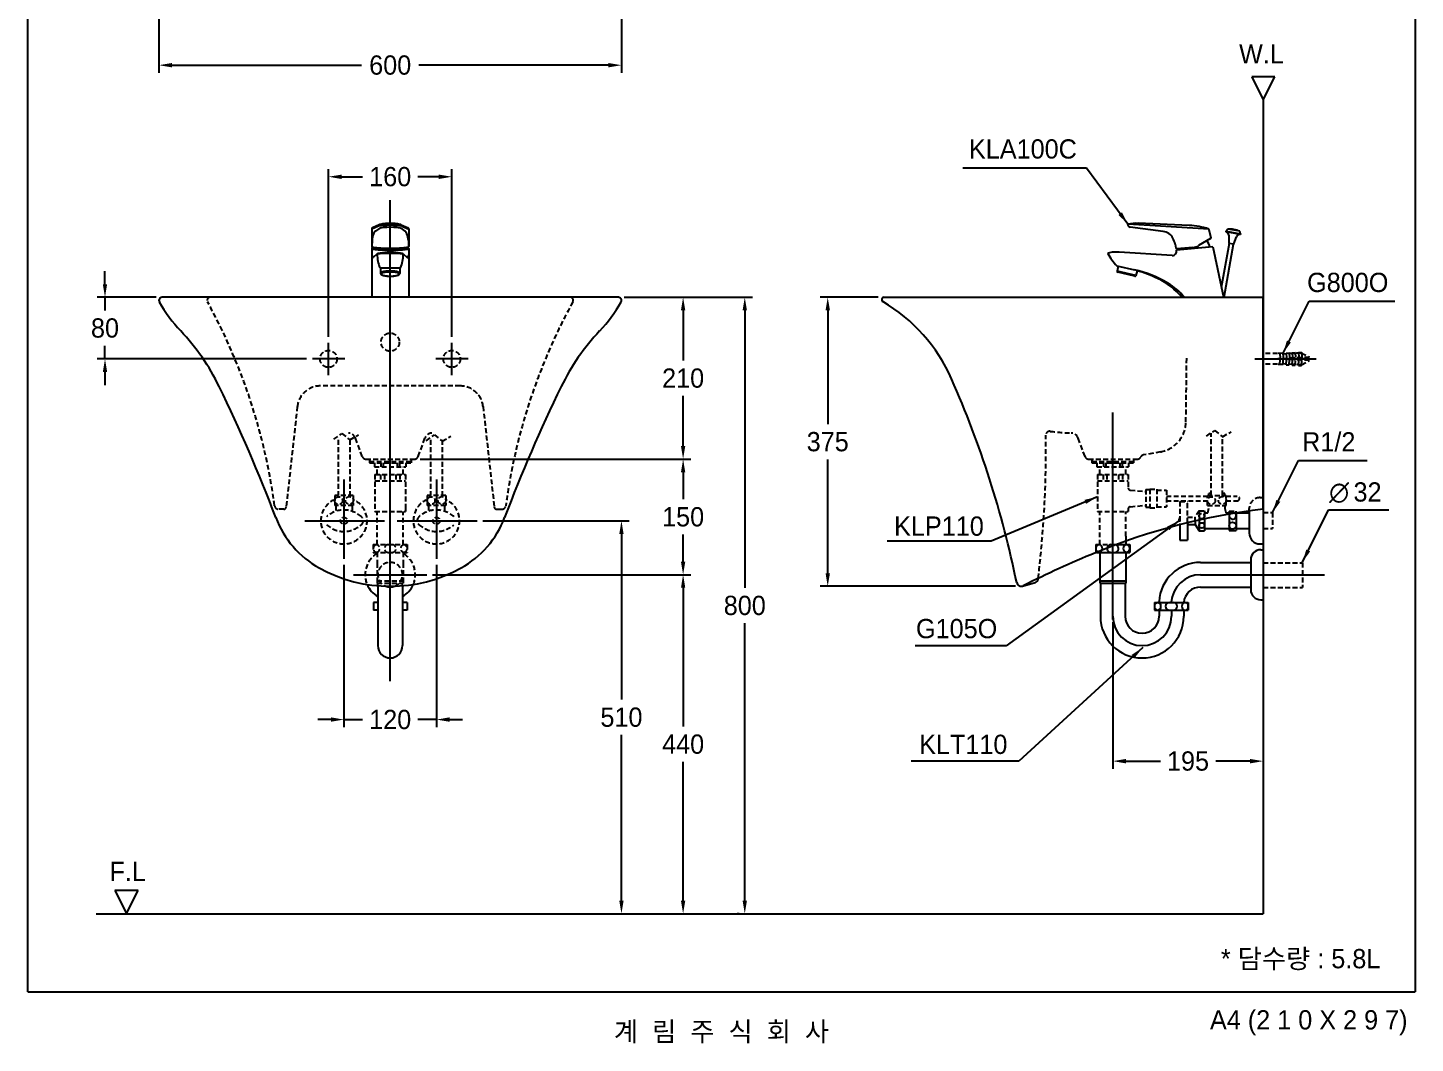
# Model space of a CAD drawing. Header units: millimetres. Extents: x 0 to 1800, y -67 to 2530.
# Drawn here: x 0 to 1800, y -67 to 1251 of the extents above; entities that cross this region are included whole.
import ezdxf
from ezdxf.enums import TextEntityAlignment as Align
from ezdxf.lldxf.tags import DXFTag

# ---------------------------------------------------------------- set-up
doc = ezdxf.new("R2010")
doc.units = ezdxf.units.MM
doc.linetypes.add('DASHED2', pattern=[9.525, 6.35, -3.175])
doc.layers.get('Defpoints').update_dxf_attribs({"color": 1})
for name, color, linetype in [('TEXT', 7, 'Continuous'), ('내부선 및 부속', 4, 'Continuous'), ('도각라인', 7, 'Continuous'), ('외형선', 3, 'Continuous'), ('점선', 6, 'DASHED2'), ('중심선', 1, 'DASHED'), ('치수선', 7, 'Continuous')]:
    doc.layers.add(name, color=color, linetype=linetype)
doc.styles.add('140911', font='HBATANG.TTF')
doc.styles.add('____', font='')
doc.styles.add('타이틀', font='H2GTRM.TTF', dxfattribs={"height": 25})
doc.styles.get('____').set_extended_font_data('굴림')
tags = doc.linetypes.add('DASHDOT', pattern=[70, 31, -13, 13, -13]).pattern_tags.tags
tags[10:11] = [DXFTag(74, 4), DXFTag(75, 0), DXFTag(340, '0'), DXFTag(46, 0.0), DXFTag(50, 0.0), DXFTag(44, 0.0), DXFTag(45, 0.0)]
tags[8:9] = [DXFTag(74, 4), DXFTag(75, 0), DXFTag(340, '0'), DXFTag(46, 0.0), DXFTag(50, 0.0), DXFTag(44, 0.0), DXFTag(45, 0.0)]
tags[6:7] = [DXFTag(74, 4), DXFTag(75, 0), DXFTag(340, '0'), DXFTag(46, 0.0), DXFTag(50, 0.0), DXFTag(44, 0.0), DXFTag(45, 0.0)]
tags[4:5] = [DXFTag(74, 4), DXFTag(75, 0), DXFTag(340, '0'), DXFTag(46, 0.0), DXFTag(50, 0.0), DXFTag(44, 0.0), DXFTag(45, 0.0)]
tags = doc.linetypes.add('DASHED', pattern=[25.72, 12.86, -12.86]).pattern_tags.tags
tags[6:7] = [DXFTag(74, 4), DXFTag(75, 0), DXFTag(340, '0'), DXFTag(46, 0.0), DXFTag(50, 0.0), DXFTag(44, 0.0), DXFTag(45, 0.0)]
tags[4:5] = [DXFTag(74, 4), DXFTag(75, 0), DXFTag(340, '0'), DXFTag(46, 0.0), DXFTag(50, 0.0), DXFTag(44, 0.0), DXFTag(45, 0.0)]
doc.dimstyles.new('MSADIM', dxfattribs={"dimtxt": 33, "dimasz": 17, "dimexe": 10, "dimexo": 7.5, "dimgap": 10, "dimtad": 0, "dimtih": 1, "dimtoh": 1, "dimdec": 0, "dimzin": 1, "dimdsep": 46, "dimtxsty": '____', "dimcen": 11.25, "dimadec": 0, "dimazin": 0, "dimtfac": 1, "dimtdec": 0, "dimtix": 1, "dimtmove": 0, "dimatfit": 3, "dimfxl": 0, "dimtolj": 1, "dimtzin": 1, "dimarcsym": 0})

# ---------------------------------------------------------------- blocks, each defined once
blk = doc.blocks.new('*D15')
at = {"layer": 'Defpoints', "color": 0, "linetype": 'Continuous'}
for p in [(174.2, 901.1), (100.2, 821.1), (369.2, 821.1)]:
    blk.add_point(p, dxfattribs=at)
at = {"layer": '치수선', "color": 0, "linetype": 'Continuous', "lineweight": -2}
for p, q in [((100.2, 918.1), (100.2, 935.1)), ((166.7, 901.1), (90.2, 901.1)), ((100.2, 901.1), (100.2, 884)), ((100.2, 821.1), (100.2, 838.3)), ((361.7, 821.1), (90.2, 821.1)), ((100.2, 804.1), (100.2, 787.1))]:
    blk.add_line(p, q, dxfattribs=at)
at = {"layer": '치수선', "color": 0, "linetype": 'Continuous'}
for points in [[(97.4, 918.1), (103, 918.1), (100.2, 901.1)], [(97.4, 804.1), (103, 804.1), (100.2, 821.1)]]:
    blk.add_solid(points, dxfattribs=at)
at = {"layer": '치수선', "color": 0, "linetype": 'Continuous', "insert": (100.2, 861.1), "char_height": 25, "attachment_point": 5, "style": '____'}
blk.add_mtext('\\A1;80', dxfattribs=at)
blk = doc.blocks.new('*D16')
at = {"layer": 'Defpoints', "color": 0, "linetype": 'Continuous'}
for p in [(766.2, 901.1), (850.2, 901.1), (501.7, 691.1)]:
    blk.add_point(p, dxfattribs=at)
at = {"layer": '치수선', "color": 0, "linetype": 'Continuous', "lineweight": -2}
for p, q in [((773.7, 901.1), (860.2, 901.1)), ((850.2, 884.1), (850.2, 819)), ((850.2, 708.1), (850.2, 773.3)), ((509.2, 691.1), (860.2, 691.1))]:
    blk.add_line(p, q, dxfattribs=at)
at = {"layer": '치수선', "color": 0, "linetype": 'Continuous'}
for points in [[(847.4, 884.1), (853, 884.1), (850.2, 901.1)], [(847.4, 708.1), (853, 708.1), (850.2, 691.1)]]:
    blk.add_solid(points, dxfattribs=at)
at = {"layer": '치수선', "color": 0, "linetype": 'Continuous', "insert": (850.2, 796.1), "char_height": 25, "attachment_point": 5, "style": '____'}
blk.add_mtext('\\A1;210', dxfattribs=at)
blk = doc.blocks.new('*D17')
at = {"layer": 'Defpoints', "color": 0, "linetype": 'Continuous'}
for p in [(501.7, 691.1), (517.7, 541.1), (850.2, 541.1)]:
    blk.add_point(p, dxfattribs=at)
at = {"layer": '치수선', "color": 0, "linetype": 'Continuous', "lineweight": -2}
for p, q in [((509.2, 691.1), (860.2, 691.1)), ((850.2, 674.1), (850.2, 639)), ((850.2, 558.1), (850.2, 593.3)), ((525.2, 541.1), (860.2, 541.1))]:
    blk.add_line(p, q, dxfattribs=at)
at = {"layer": '치수선', "color": 0, "linetype": 'Continuous'}
for points in [[(847.4, 674.1), (853, 674.1), (850.2, 691.1)], [(847.4, 558.1), (853, 558.1), (850.2, 541.1)]]:
    blk.add_solid(points, dxfattribs=at)
at = {"layer": '치수선', "color": 0, "linetype": 'Continuous', "insert": (850.2, 616.1), "char_height": 25, "attachment_point": 5, "style": '____'}
blk.add_mtext('\\A1;150', dxfattribs=at)
blk = doc.blocks.new('*D20')
at = {"layer": 'Defpoints', "color": 0, "linetype": 'Continuous'}
for p in [(170.2, 1582.6), (770.2, 1582.6), (770.2, 1202.3)]:
    blk.add_point(p, dxfattribs=at)
at = {"layer": '치수선', "color": 0, "linetype": 'Continuous', "lineweight": -2}
for p, q in [((170.2, 1575.1), (170.2, 1192.3)), ((770.2, 1575.1), (770.2, 1192.3)), ((187.2, 1202.3), (432.9, 1202.3)), ((753.2, 1202.3), (507.5, 1202.3))]:
    blk.add_line(p, q, dxfattribs=at)
at = {"layer": '치수선', "color": 0, "linetype": 'Continuous'}
for points in [[(187.2, 1205.1), (187.2, 1199.4), (170.2, 1202.3)], [(753.2, 1205.1), (753.2, 1199.4), (770.2, 1202.3)]]:
    blk.add_solid(points, dxfattribs=at)
at = {"layer": '치수선', "color": 0, "linetype": 'Continuous', "insert": (470.2, 1202.3), "char_height": 25, "attachment_point": 5, "style": '____'}
blk.add_mtext('\\A1;600', dxfattribs=at)
blk = doc.blocks.new('*D21')
at = {"layer": 'Defpoints', "color": 0, "linetype": 'Continuous'}
for p in [(550.2, 1057.5), (390.2, 842.1), (550.2, 842.1)]:
    blk.add_point(p, dxfattribs=at)
at = {"layer": '치수선', "color": 0, "linetype": 'Continuous', "lineweight": -2}
for p, q in [((390.2, 849.6), (390.2, 1067.5)), ((550.2, 849.6), (550.2, 1067.5)), ((407.2, 1057.5), (434.3, 1057.5)), ((533.2, 1057.5), (506.1, 1057.5))]:
    blk.add_line(p, q, dxfattribs=at)
at = {"layer": '치수선', "color": 0, "linetype": 'Continuous'}
for points in [[(407.2, 1060.3), (407.2, 1054.6), (390.2, 1057.5)], [(533.2, 1060.3), (533.2, 1054.6), (550.2, 1057.5)]]:
    blk.add_solid(points, dxfattribs=at)
at = {"layer": '치수선', "color": 0, "linetype": 'Continuous', "insert": (470.2, 1057.5), "char_height": 25, "attachment_point": 5, "style": '____'}
blk.add_mtext('\\A1;160', dxfattribs=at)
blk = doc.blocks.new('*D23')
at = {"layer": 'Defpoints', "color": 0}
for p in [(583, 611.1), (647.3, 101.1), (770.2, 101.1)]:
    blk.add_point(p, dxfattribs=at)
at = {"layer": 'TEXT', "color": 0, "lineweight": -2}
for p, q in [((590.5, 611.1), (780.2, 611.1)), ((770.2, 594.1), (770.2, 379)), ((770.2, 118.1), (770.2, 333.3)), ((654.8, 101.1), (780.2, 101.1))]:
    blk.add_line(p, q, dxfattribs=at)
at = {"layer": 'TEXT', "color": 0}
for points in [[(767.4, 594.1), (773, 594.1), (770.2, 611.1)], [(767.4, 118.1), (773, 118.1), (770.2, 101.1)]]:
    blk.add_solid(points, dxfattribs=at)
at = {"layer": 'TEXT', "color": 0, "insert": (770.2, 356.1), "char_height": 25, "attachment_point": 5, "style": '____'}
blk.add_mtext('\\A1;510', dxfattribs=at)
blk = doc.blocks.new('*D24')
at = {"layer": 'Defpoints', "color": 0, "linetype": 'Continuous'}
for p in [(766.2, 901.1), (930.2, 101.1), (930.6, 101.1)]:
    blk.add_point(p, dxfattribs=at)
at = {"layer": '치수선', "color": 0, "linetype": 'Continuous', "lineweight": -2}
for p, q in [((773.7, 901.1), (940.2, 901.1)), ((930.2, 884.1), (930.2, 524)), ((930.2, 118.1), (930.2, 478.3)), ((923.1, 101.1), (920.2, 101.1))]:
    blk.add_line(p, q, dxfattribs=at)
at = {"layer": '치수선', "color": 0, "linetype": 'Continuous'}
for points in [[(927.4, 884.1), (933, 884.1), (930.2, 901.1)], [(927.4, 118.1), (933, 118.1), (930.2, 101.1)]]:
    blk.add_solid(points, dxfattribs=at)
at = {"layer": '치수선', "color": 0, "linetype": 'Continuous', "insert": (930.2, 501.1), "char_height": 25, "attachment_point": 5, "style": '____'}
blk.add_mtext('\\A1;800', dxfattribs=at)
blk = doc.blocks.new('*D25')
at = {"layer": 'Defpoints', "color": 0, "linetype": 'Continuous'}
for p in [(517.7, 541.1), (825.8, 101.1), (850.2, 101.1)]:
    blk.add_point(p, dxfattribs=at)
at = {"layer": '치수선', "color": 0, "linetype": 'Continuous', "lineweight": -2}
for p, q in [((525.2, 541.1), (860.2, 541.1)), ((850.2, 524.1), (850.2, 344)), ((850.2, 118.1), (850.2, 298.3)), ((833.3, 101.1), (860.2, 101.1))]:
    blk.add_line(p, q, dxfattribs=at)
at = {"layer": '치수선', "color": 0, "linetype": 'Continuous'}
for points in [[(847.4, 524.1), (853, 524.1), (850.2, 541.1)], [(847.4, 118.1), (853, 118.1), (850.2, 101.1)]]:
    blk.add_solid(points, dxfattribs=at)
at = {"layer": '치수선', "color": 0, "linetype": 'Continuous', "insert": (850.2, 321.1), "char_height": 25, "attachment_point": 5, "style": '____'}
blk.add_mtext('\\A1;440', dxfattribs=at)
blk = doc.blocks.new('*D26')
at = {"layer": 'Defpoints', "color": 0, "linetype": 'Continuous'}
for p in [(1110.8, 901.1), (1037.8, 526.1), (1288.8, 526.1)]:
    blk.add_point(p, dxfattribs=at)
at = {"layer": '치수선', "color": 0, "linetype": 'Continuous', "lineweight": -2}
for p, q in [((1103.3, 901.1), (1027.8, 901.1)), ((1037.8, 884.1), (1037.8, 736.5)), ((1037.8, 543.1), (1037.8, 690.8)), ((1281.3, 526.1), (1027.8, 526.1))]:
    blk.add_line(p, q, dxfattribs=at)
at = {"layer": '치수선', "color": 0, "linetype": 'Continuous'}
for points in [[(1035, 884.1), (1040.7, 884.1), (1037.8, 901.1)], [(1035, 543.1), (1040.7, 543.1), (1037.8, 526.1)]]:
    blk.add_solid(points, dxfattribs=at)
at = {"layer": '치수선', "color": 0, "linetype": 'Continuous', "insert": (1037.8, 713.6), "char_height": 25, "attachment_point": 5, "style": '____'}
blk.add_mtext('\\A1;375', dxfattribs=at)
blk = doc.blocks.new('*D27')
at = {"layer": 'Defpoints', "color": 0}
for p in [(410.2, 561.5), (530.2, 561.5), (530.2, 353.1)]:
    blk.add_point(p, dxfattribs=at)
at = {"layer": 'TEXT', "color": 0, "lineweight": -2}
for p, q in [((410.2, 554), (410.2, 343.1)), ((530.2, 554), (530.2, 343.1)), ((393.2, 353.1), (376.2, 353.1)), ((410.2, 353.1), (434.3, 353.1)), ((530.2, 353.1), (506.1, 353.1)), ((547.2, 353.1), (564.2, 353.1))]:
    blk.add_line(p, q, dxfattribs=at)
at = {"layer": 'TEXT', "color": 0}
for points in [[(393.2, 356), (393.2, 350.3), (410.2, 353.1)], [(547.2, 356), (547.2, 350.3), (530.2, 353.1)]]:
    blk.add_solid(points, dxfattribs=at)
at = {"layer": 'TEXT', "color": 0, "insert": (470.2, 353.1), "char_height": 25, "attachment_point": 5, "style": '____'}
blk.add_mtext('\\A1;120', dxfattribs=at)
blk = doc.blocks.new('*D28')
at = {"layer": 'Defpoints', "color": 0, "linetype": 'Continuous'}
for p in [(1407.6, 487.1), (1602.8, 457.2), (1602.8, 299.2)]:
    blk.add_point(p, dxfattribs=at)
at = {"layer": '치수선', "color": 0, "linetype": 'Continuous', "lineweight": -2}
for p, q in [((1407.6, 479.6), (1407.6, 289.2)), ((1602.8, 449.7), (1602.8, 289.2)), ((1424.6, 299.2), (1469.3, 299.2)), ((1585.8, 299.2), (1541.2, 299.2))]:
    blk.add_line(p, q, dxfattribs=at)
at = {"layer": '치수선', "color": 0, "linetype": 'Continuous'}
for points in [[(1424.6, 302), (1424.6, 296.3), (1407.6, 299.2)], [(1585.8, 302), (1585.8, 296.3), (1602.8, 299.2)]]:
    blk.add_solid(points, dxfattribs=at)
at = {"layer": '치수선', "color": 0, "linetype": 'Continuous', "insert": (1505.2, 299.2), "char_height": 25, "attachment_point": 5, "style": '____'}
blk.add_mtext('\\A1;195', dxfattribs=at)

msp = doc.modelspace()

# ---------------------------------------------------------------- linework, layer by layer
at = {"layer": '내부선 및 부속', "linetype": 'Continuous'}
for p, q in [((455.2, 993.5), (446.2, 989.7)), ((446.2, 990.1), (446.2, 967.1)), ((455.8, 995.2), (447.1, 991.4)), ((456.7, 990.7), (451.3, 987)), ((457.7, 995.7), (456.6, 995.5)), ((482.8, 995.7), (483.8, 995.5)), ((483.8, 990.7), (489.1, 987)), ((484.6, 995.2), (493.3, 991.4)), ((485.2, 993.5), (494.2, 989.7)), ((494.2, 990.1), (494.2, 967.1)), ((494.3, 990.6), (494.3, 990.6)), ((1426.9, 995.5), (1427.1, 994.5)), ((1426.9, 995.4), (1427.1, 994.5)), ((1532, 989.6), (1427.4, 996)), ((1473.1, 986.5), (1430, 991.9)), ((1506.9, 994.3), (1440.6, 997.1)), ((446.6, 974.8), (446.4, 967.4)), ((493.8, 974.8), (494, 967.4)), ((1534.3, 977.2), (1518.7, 968.1)), ((1532.4, 989.2), (1534.8, 978.2)), ((1554.5, 985.9), (1554.7, 986.9)), ((1573.2, 982.6), (1554.5, 985.9)), ((1556.8, 989.4), (1554.7, 986.9)), ((1554.7, 986.9), (1573.4, 983.6)), ((1572.3, 986.7), (1556.8, 989.4)), ((1558.2, 981.5), (1558.2, 971.5)), ((1564.8, 970.3), (1568.3, 979.7)), ((1573.4, 983.6), (1572.3, 986.7)), ((1573.4, 983.6), (1573.2, 982.6)), ((446.2, 964.4), (446.2, 901.1)), ((446.2, 956.6), (446.8, 954.3)), ((453.3, 957.3), (448.1, 952.9)), ((450.3, 965), (450.2, 964.5)), ((453.3, 957.3), (453.3, 957.3)), ((487.1, 957.3), (492.3, 952.9)), ((490.1, 965), (490.2, 964.5)), ((494.2, 956.6), (493.6, 954.3)), ((494.2, 964.4), (494.2, 901.1)), ((1484.5, 955.3), (1415.9, 959.5)), ((1488.5, 970), (1489.6, 964.8)), ((1537.3, 966.5), (1490.1, 962.4)), ((1511.6, 965.8), (1490.7, 964)), ((1493.9, 964.3), (1493.8, 962.7)), ((1537.3, 966.5), (1551.2, 901.1)), ((1558.5, 971), (1548.4, 914)), ((1552.3, 901.1), (1564.4, 969.9)), ((1558.2, 971.5), (1564.8, 970.3)), ((1564.4, 969.9), (1558.5, 971)), ((456.7, 939.2), (483.7, 939.2)), ((457.7, 939.2), (457.7, 932.1)), ((482.7, 939.2), (482.7, 932.1)), ((1412.9, 941.9), (1435.8, 936.7)), ((1414.8, 941.5), (1413.2, 935.1)), ((1437.6, 929.3), (1413.2, 935.1)), ((1436.3, 928.5), (1414, 933.9)), ((1439.1, 935.6), (1437.6, 929.3)), ((1519.6, 612), (1519.6, 598.1)), ((1526.6, 613.5), (1526.6, 598.1)), ((1558.6, 619.7), (1558.6, 598.6)), ((1567.6, 621.2), (1567.6, 598.6)), ((1568.6, 621.4), (1584.6, 621.4)), ((1584.6, 623.8), (1584.6, 595.1)), ((1494.6, 606), (1494.6, 586.1)), ((1504.6, 608.5), (1504.6, 586.1)), ((1504.6, 606.4), (1514.6, 606.4)), ((1514.6, 610.9), (1514.6, 606.4)), ((1514.6, 606.4), (1519.6, 598.1)), ((1519.6, 598.1), (1526.6, 598.1)), ((1526.6, 600.9), (1558.6, 600.9)), ((1558.6, 598.6), (1567.6, 598.6)), ((1567.6, 600.9), (1584.6, 600.9)), ((1411.8, 580.1), (1429.6, 580.1)), ((1424.6, 584.7), (1424.6, 580.1)), ((1429.6, 580.1), (1429.6, 570.1)), ((1494.6, 586.1), (1504.6, 586.1)), ((1598.6, 581.1), (1602.8, 581.1)), ((1386.6, 570.1), (1429.6, 570.1)), ((1390.6, 570.1), (1390.6, 530.1)), ((1424.6, 570.1), (1424.6, 530.1)), ((1586.6, 560.6), (1586.6, 525.1)), ((1599.6, 573.6), (1602.8, 573.6)), ((1521.5, 557.1), (1586.6, 557.1)), ((454.2, 526.8), (454.2, 449.1)), ((486.2, 526.8), (486.2, 449.1)), ((1390.6, 533.1), (1424.6, 533.1)), ((1390.6, 530.1), (1424.6, 530.1)), ((1391.6, 530.1), (1391.6, 487.1)), ((1423.6, 530.1), (1423.6, 487.1)), ((1521.5, 525.1), (1586.6, 525.1)), ((1586.6, 525.1), (1586.6, 521.6)), ((448.5, 505.1), (448.5, 495.1)), ((454.2, 505.1), (448.5, 505.1)), ((492, 505.1), (486.2, 505.1)), ((492, 505.1), (492, 495.1)), ((1461.6, 505.1), (1505.6, 505.1)), ((1461.6, 505.1), (1461.6, 495.1)), ((1467.6, 505.1), (1467.6, 506.3)), ((1505.6, 505.1), (1505.6, 495.1)), ((1599.6, 508.6), (1602.8, 508.6)), ((454.2, 495.1), (448.5, 495.1)), ((492, 495.1), (486.2, 495.1)), ((1461.6, 495.1), (1505.6, 495.1)), ((1467.6, 495.1), (1467.6, 487.1)), ((1499.6, 495.1), (1499.6, 487.1))]:
    msp.add_line(p, q, dxfattribs=at)
for centre, radius in [((1523.1, 605.1), 3.5), ((1563.1, 604.6), 4.5)]:
    msp.add_circle(centre, radius, dxfattribs=at)
for centre, radius, start, end in [((447.7, 990.1), 1.5, 113.3083, 180), ((457.6, 988), 6, 96.7897, 113.2812), ((457.8, 990.6), 5, 95.3932, 113.3083), ((457.5, 989.5), 1.5, 108.543, 124.2891), ((463.4, 939.4), 55, 92.2406, 96.7897), ((459.3, 984.3), 7, 100.1745, 108.543), ((466.7, 896), 100, 91.5446, 95.3932), ((470.2, 942.1), 55, 76.8183, 103.1809), ((463.3, 961.6), 30, 94.1551, 100.1745), ((470.2, 764.5), 230, 87.7594, 92.2406), ((470.2, 866.9), 125, 85.8449, 94.1551), ((470.2, 766.1), 230, 88.4554, 91.5446), ((473.7, 896), 100, 84.6068, 88.4554), ((477.1, 939.4), 55, 83.2103, 87.7594), ((477.1, 961.6), 30, 79.8255, 85.8449), ((481.2, 984.3), 7, 71.457, 79.8255), ((482.6, 990.6), 5, 66.6917, 84.6068), ((482.9, 989.5), 1.5, 55.7109, 71.457), ((482.8, 988), 6, 66.7188, 83.2103), ((492.7, 990.1), 1.5, 0, 66.6917), ((1427.4, 995.5), 0.5, 86.4858, 191.9893), ((1432.3, 997.4), 6, 209.1784, 247.5581), ((1438.3, 942.1), 55, 87.5996, 101.5392), ((1503.1, 904.4), 90, 71.1994, 87.5996), ((471.6, 974.1), 25, 158.0927, 178.453), ((455.8, 980.4), 8, 124.4059, 158.0927), ((484.6, 980.4), 8, 21.9073, 55.5941), ((468.8, 974.1), 25, 1.547, 21.9073), ((1471, 970.2), 16.5, 28.2146, 82.9494), ((1459.1, 963.8), 30, 11.9959, 28.2146), ((1506.6, 958.9), 28, 14.996, 33.9058), ((1531.9, 989.1), 0.5, 11.9817, 86.4858), ((1533.8, 978), 1, 300.2836, 11.9817), ((1553.7, 981.5), 4.5, 0, 79.4326), ((1559.9, 961.6), 28, 63.7469, 96.2531), ((1572.5, 978.2), 4.5, 80.5674, 160), ((447.2, 967.4), 1, 180, 254.0525), ((447.7, 967.1), 1.5, 180, 249.4721), ((446.4, 964.4), 0.2, 136.2221, 228.3459), ((447, 963.9), 1, 111.0535, 136.2221), ((447.3, 965.4), 1.5, 228.3459, 252.2151), ((449.9, 956.4), 9, 99.1281, 111.0535), ((450.9, 976.8), 13.5, 252.2151, 261.0313), ((451.7, 955.6), 5, 194.7819, 211.2271), ((452.7, 986.6), 21, 254.0525, 263.4222), ((451, 976), 11, 249.4721, 260.2749), ((457.4, 1017.8), 55, 261.0313, 264.8696), ((455.9, 1004.6), 40, 260.2749, 264.2507), ((450.5, 964.5), 0.3, 169.9536, 239.9712), ((464, 1084.2), 119.2, 263.4222, 267.2417), ((451.7, 966.4), 2.6, 239.9712, 254.4503), ((454.7, 977.4), 14, 254.4503, 262.0238), ((464, 1084.2), 120, 264.2507, 267.2417), ((463.7, 1087.5), 125, 264.8696, 267.0002), ((461.8, 1027.9), 65, 262.0238, 266.4296), ((454.6, 955.8), 2, 99.9642, 130.7567), ((453.8, 957.1), 0.5, 123.3079, 181.9444), ((454.3, 954.8), 2.5, 97.9387, 113.4878), ((511.2, 959), 58, 181.9444, 199.938), ((459.2, 919.6), 38, 92.986, 97.9387), ((469.7, 894.6), 65, 93.1311, 103.8428), ((460.3, 923.3), 35, 93.4431, 99.9642), ((470.2, 1212.4), 250, 267.0002, 272.9998), ((470.2, 707.9), 250, 87.014, 92.986), ((470.2, 1162.7), 200, 266.4296, 273.5704), ((470.2, 1214), 249.2, 267.2417, 272.7583), ((470.2, 1214), 250, 267.2417, 272.7583), ((470.2, 758.6), 200, 86.5569, 93.4431), ((470.2, 884.7), 75, 86.8689, 93.1311), ((470.8, 894.6), 65, 76.1572, 86.8689), ((476.5, 1084.2), 119.2, 272.7583, 276.5778), ((476.5, 1084.2), 120, 272.7583, 275.7493), ((480.1, 923.3), 35, 80.0358, 86.5569), ((478.6, 1027.9), 65, 273.5704, 277.9762), ((481.3, 919.6), 38, 82.0613, 87.014), ((476.8, 1087.5), 125, 272.9998, 275.1304), ((429.2, 959), 58, 340.062, 358.0556), ((485.8, 955.8), 2, 49.2433, 80.0358), ((486.2, 954.8), 2.5, 66.5122, 82.0613), ((486.7, 957.1), 0.5, 358.0556, 56.6921), ((485.7, 977.4), 14, 277.9762, 285.5497), ((483, 1017.8), 55, 275.1304, 278.9687), ((484.5, 1004.6), 40, 275.7493, 279.7251), ((488.8, 966.4), 2.6, 285.5497, 300.0288), ((487.7, 986.6), 21, 276.5778, 285.9475), ((489.9, 964.5), 0.3, 300.0288, 10.0464), ((489.4, 976), 11, 279.7251, 290.5279), ((489.5, 976.8), 13.5, 278.9687, 287.7849), ((490.6, 956.4), 9, 68.9465, 80.9594), ((488.8, 955.6), 5, 328.7729, 345.2181), ((492.7, 967.1), 1.5, 290.5279, 0), ((493.2, 967.4), 1, 285.9475, 0), ((493.1, 965.4), 1.5, 287.7849, 311.6541), ((493.4, 963.9), 1, 43.7779, 68.9465), ((494, 964.4), 0.2, 311.6541, 43.7779), ((1401.5, 958.1), 0.5, 103.0592, 208.5179), ((1464.4, 992.3), 72, 208.5179, 224.3204), ((1410.5, 919.6), 40, 92.3052, 103.0592), ((1411.7, 889.7), 70, 86.5, 92.3052), ((1484.9, 960.8), 5.5, 266.5, 16.1395), ((1490.6, 965), 1, 191.996, 274.8896), ((1510.1, 982.7), 17, 274.8889, 300.2836), ((1558.7, 971.5), 0.5, 180, 254.6668), ((1564.4, 970.5), 0.5, 265.3332, 340), ((447.8, 953.3), 0.5, 211.2271, 310.757), ((492.6, 953.3), 0.5, 229.243, 328.7729), ((1402.6, 790.5), 150, 59.3434, 77.2041), ((458.7, 932.1), 1, 129.2743, 191.0574), ((459.7, 932.3), 2, 191.0574, 233.692), ((461.2, 929), 5, 107.7072, 129.2743), ((462.1, 935.5), 6, 233.692, 248.3072), ((459.4, 931.2), 0.7, 131.0987, 220.8647), ((460.8, 932.4), 2.5, 220.8647, 244.9279), ((462.2, 928), 5, 106.1239, 131.0987), ((467, 910.9), 24, 96.3133, 107.7072), ((464.8, 941), 12, 244.9279, 260.5745), ((464.3, 941.1), 12, 248.3072, 256.1217), ((467.8, 908.8), 25, 95.5326, 106.1239), ((468.4, 957.6), 29, 256.1217, 265.5679), ((470.2, 973.6), 45, 260.5745, 279.4255), ((470.2, 882.1), 53, 83.6867, 96.3133), ((470.2, 883.9), 50, 84.4674, 95.5326), ((470.2, 981.5), 53, 265.5679, 270), ((470.2, 981.5), 53, 270, 274.4321), ((472.1, 957.6), 29, 274.4321, 283.8783), ((472.6, 908.8), 25, 73.8761, 84.4674), ((473.4, 910.9), 24, 72.2928, 83.6867), ((475.6, 941), 12, 279.4255, 295.0721), ((476.1, 941.1), 12, 283.8783, 291.6928), ((478.2, 928), 5, 48.9013, 73.8761), ((478.4, 935.5), 6, 291.6928, 306.308), ((479.2, 929), 5, 50.7257, 72.2928), ((479.6, 932.4), 2.5, 295.0721, 319.1353), ((481, 931.2), 0.7, 319.1353, 48.9013), ((480.7, 932.3), 2, 306.308, 348.9426), ((481.7, 932.1), 1, 348.9426, 50.7257), ((1414.2, 934.8), 1, 166.6114, 256.6114), ((1436.6, 929.5), 1, 256.6114, 346.6114), ((1390.5, 767.5), 175, 64.5224, 73.8978), ((1424.9, 839.7), 95, 40.2894, 64.5224), ((1437.3, 849), 82, 39.529, 59.3434), ((1563.1, 617.6), 4.5, 150.8963, 48.1498), ((1598.6, 595.1), 14, 180, 270), ((1410.1, 575.1), 5, 270, 73.5284), ((1426.1, 575.1), 5, 98.6269, 261.3731), ((1424.6, 575.1), 5, 278.6269, 81.3731), ((1390.6, 575.1), 5, 240.3837, 261.3731), ((1389.1, 575.1), 5, 278.6269, 334.8679), ((1405.1, 575.1), 5, 174.9175, 270), ((1599.6, 560.6), 13, 90, 180), ((1521.5, 503.1), 54, 90, 176.6714), ((470.2, 541.1), 32.5, 202.8588, 240.5076), ((470.2, 541.1), 16, 248.7431, 291.2569), ((470.2, 541.1), 32.5, 299.4924, 337.1412), ((1521.5, 503.1), 22, 90, 174.7841), ((1466.6, 500.1), 5, 98.6269, 261.3731), ((1465.1, 500.1), 5, 278.6269, 81.3731), ((1481.1, 500.1), 5, 90, 270), ((1486.1, 500.1), 5, 270, 90), ((1502.1, 500.1), 5, 98.6269, 261.3731), ((1500.6, 500.1), 5, 278.6269, 81.3731), ((1599.6, 521.6), 13, 180, 270), ((1445.6, 487.1), 54, 180, 0), ((1445.6, 487.1), 22, 180, 0), ((470.2, 449.1), 16, 180, 0)]:
    msp.add_arc(centre, radius, start, end, dxfattribs=at)
msp.add_open_spline([(483.7, 990.7), (483.7, 990.8), (483.7, 990.8)], degree=2, dxfattribs=at)
at = {"layer": '도각라인'}
for p, q in [((0, 0), (0, 2530)), ((1800, 2530), (1800, 0)), ((0, 0), (1800, 0))]:
    msp.add_line(p, q, dxfattribs=at)
at = {"layer": '외형선', "linetype": 'Continuous'}
for p, q in [((1617.8, 1187.2), (1587.8, 1187.2)), ((1587.8, 1187.2), (1602.8, 1157.2)), ((1602.8, 1157.2), (1617.8, 1187.2)), ((1602.8, 1157.2), (1602.8, 101.1)), ((766.2, 901.1), (174.2, 901.1)), ((1110.8, 901.1), (1602.8, 901.1)), ((1602.8, 626.1), (1602.8, 901.1)), ((1386.6, 570.1), (1385.6, 570.1)), ((422.7, 541.1), (517.7, 541.1)), ((1290.5, 526.4), (1307.1, 531.1)), ((143.1, 131.5), (113.1, 131.5)), ((113.1, 131.5), (128.1, 101.5)), ((128.1, 101.5), (143.1, 131.5)), ((88.6, 101.1), (1602.8, 101.1))]:
    msp.add_line(p, q, dxfattribs=at)
for centre, radius, start, end in [((174.2, 897.1), 4, 90, 209.219), ((766.2, 897.1), 4, 330.781, 90), ((1110.8, 898.1), 3, 90, 239.3801), ((336.5, 987.9), 190, 209.219, 223.3829), ((603.9, 987.9), 190, 316.6171, 330.781), ((997.3, 706.2), 220, 23.8576, 59.3801), ((-12.3, 658.2), 290, 25.9803, 43.3829), ((952.7, 658.2), 290, 136.6171, 154.0197), ((9.5, 269.4), 1300, 11.6054, 23.8576), ((-1549.5, -90.8), 2000, 20.6715, 25.9803), ((2489.9, -90.8), 2000, 154.0197, 159.3285), ((438.7, 659.3), 125, 200.6715, 240.9884), ((501.7, 659.3), 125, 299.0116, 339.3285), ((1698.3, -188.3), 820, 96.6869, 112.4524), ((1405.1, 575.1), 5, 90, 174.9175), ((1919.8, -724.3), 1400, 112.4524, 116.6659), ((470.2, 716.1), 190, 240.9884, 299.0116), ((1288.8, 532.1), 6, 191.6054, 296.6659), ((1305.8, 535.9), 5, 285.8956, 353.0989), ((-79.1, 703.5), 1400, 353.0989, 353.1389)]:
    msp.add_arc(centre, radius, start, end, dxfattribs=at)
msp.add_point((1494.6, 611.1), dxfattribs=at)
at = {"layer": '점선'}
for p, q in [((1621.5, 828.1), (1602.8, 828.1)), ((1628.5, 828.5), (1621.5, 828.1)), ((1652.5, 828.8), (1624.5, 827.3)), ((1624.5, 828.3), (1624.8, 821.3)), ((1628.5, 828.5), (1628.8, 821.5)), ((1632.5, 828.7), (1636.5, 828.9)), ((1632.5, 828.7), (1632.8, 821.7)), ((1636.5, 828.9), (1636.8, 821.9)), ((1640.5, 829.1), (1644.4, 829.4)), ((1640.5, 829.1), (1640.8, 822.2)), ((1644.4, 829.4), (1644.8, 822.4)), ((1648.4, 829.6), (1652.4, 829.8)), ((1648.4, 829.6), (1648.8, 822.6)), ((1652.4, 829.8), (1652.8, 822.8)), ((1652.5, 828.8), (1662.8, 823.3)), ((1502.5, 739.4), (1503.5, 823.2)), ((1621.5, 814.1), (1602.8, 814.1)), ((1628.5, 813.8), (1621.5, 814.1)), ((1662.8, 823.3), (1621.7, 821.1)), ((1662.8, 819), (1621.7, 821.1)), ((1624.5, 814), (1624.8, 821)), ((1652.5, 813.5), (1624.5, 815)), ((1628.5, 813.8), (1628.8, 820.8)), ((1632.5, 813.6), (1632.8, 820.6)), ((1632.5, 813.6), (1636.5, 813.4)), ((1636.5, 813.4), (1636.8, 820.4)), ((1640.5, 813.2), (1640.8, 820.1)), ((1640.5, 813.2), (1644.4, 812.9)), ((1644.4, 812.9), (1644.8, 819.9)), ((1648.4, 812.7), (1648.8, 819.7)), ((1648.4, 812.7), (1652.4, 812.5)), ((1655.8, 821.1), (1650.8, 822.7)), ((1655.8, 821.1), (1650.8, 819.6)), ((1652.4, 812.5), (1652.8, 819.5)), ((1652.5, 813.5), (1662.8, 819)), ((560.9, 786.1), (379.6, 786.1)), ((349.7, 759.5), (335.2, 628.8)), ((590.7, 759.5), (605.2, 628.8)), ((397, 716.8), (407.6, 724.3)), ((407.6, 724.3), (417.7, 716.1)), ((417.7, 716.1), (429, 722.6)), ((517, 715), (527.6, 722.5)), ((527.6, 722.5), (537.7, 714.4)), ((537.7, 714.4), (549, 720.8)), ((1529.4, 720.9), (1540, 728.4)), ((1535.1, 643.9), (1535.1, 724.9)), ((1540, 728.4), (1550.1, 720.2)), ((1550.1, 720.2), (1561.4, 726.7)), ((1550.1, 643.9), (1550.1, 720.2)), ((402.7, 716.1), (402.7, 643.9)), ((417.7, 716.1), (417.7, 643.9)), ((434, 694.4), (425, 718.5)), ((506.4, 694.4), (515.4, 718.5)), ((522.7, 716.1), (522.7, 643.9)), ((537.7, 716.1), (537.7, 643.9)), ((1371.6, 694.4), (1362.7, 718.5)), ((438.7, 691.1), (501.7, 691.1)), ((443.2, 691.1), (443.2, 686.1)), ((443.2, 688.1), (497.2, 688.1)), ((443.2, 686.1), (497.2, 686.1)), ((449.7, 686.1), (449.7, 681.1)), ((458.2, 686.1), (458.2, 681.1)), ((461.2, 686.1), (461.2, 681.1)), ((479.2, 686.1), (479.2, 681.1)), ((482.2, 686.1), (482.2, 681.1)), ((490.7, 686.1), (490.7, 681.1)), ((497.2, 691.1), (497.2, 686.1)), ((1376.3, 691.1), (1440, 691.1)), ((1380.6, 691.1), (1380.6, 686.1)), ((1380.6, 688.1), (1434.6, 688.1)), ((1380.6, 686.1), (1434.6, 686.1)), ((1387.1, 686.1), (1387.1, 681.1)), ((1395.6, 686.1), (1395.6, 681.1)), ((1398.6, 686.1), (1398.6, 681.1)), ((1416.6, 686.1), (1416.6, 681.1)), ((1419.6, 686.1), (1419.6, 681.1)), ((1428.1, 686.1), (1428.1, 681.1)), ((1434.6, 691.1), (1434.6, 686.1)), ((1469.6, 700.5), (1447.4, 696.5)), ((449.7, 681.1), (490.7, 681.1)), ((450.2, 671.1), (450.2, 623.1)), ((450.2, 671.1), (490.2, 671.1)), ((453.2, 671.1), (453.2, 681.1)), ((457.7, 671.1), (457.7, 663.1)), ((462.7, 671.1), (462.7, 663.1)), ((477.7, 671.1), (477.7, 663.1)), ((482.7, 671.1), (482.7, 663.1)), ((487.2, 671.1), (487.2, 681.1)), ((490.2, 671.1), (490.2, 626.4)), ((1387.1, 681.1), (1428.1, 681.1)), ((1387.6, 671.1), (1387.6, 623.1)), ((1387.6, 671.1), (1427.6, 671.1)), ((1390.6, 671.1), (1390.6, 681.1)), ((1395.1, 671.1), (1395.1, 663.1)), ((1400.1, 671.1), (1400.1, 663.1)), ((1415.1, 671.1), (1415.1, 663.1)), ((1420.1, 671.1), (1420.1, 663.1)), ((1424.6, 671.1), (1424.6, 681.1)), ((1427.6, 671.1), (1427.6, 653.9)), ((450.2, 663.1), (490.2, 663.1)), ((1387.6, 663.1), (1427.6, 663.1)), ((1430.4, 650.9), (1450.6, 649.1)), ((1450.6, 651.6), (1450.6, 628.6)), ((1450.6, 651.6), (1455.6, 651.6)), ((1455.6, 652.1), (1455.6, 628.1)), ((1455.6, 652.1), (1464.6, 652.1)), ((1464.6, 652.1), (1464.6, 628.1)), ((1464.6, 650.9), (1477.1, 650.9)), ((1477.1, 650.9), (1477.1, 629.4)), ((398.2, 643.9), (398.2, 630.9)), ((422.2, 643.9), (398.2, 643.9)), ((422.2, 630.9), (398.2, 630.9)), ((399.7, 630.9), (399.7, 623.5)), ((420.7, 630.9), (420.7, 623.5)), ((422.2, 643.9), (422.2, 630.9)), ((518.2, 643.9), (518.2, 630.9)), ((542.2, 643.9), (518.2, 643.9)), ((542.2, 630.9), (518.2, 630.9)), ((519.7, 630.9), (519.7, 623.5)), ((540.7, 630.9), (540.7, 623.5)), ((542.2, 643.9), (542.2, 630.9)), ((1430.4, 629.4), (1450.6, 631.1)), ((1477.1, 643.1), (1530.6, 643.1)), ((1477.1, 637.1), (1530.6, 637.1)), ((1494.6, 636.1), (1504.6, 636.1)), ((1494.6, 636.1), (1494.6, 606)), ((1504.6, 608.5), (1504.6, 636.1)), ((1530.6, 643.9), (1554.6, 643.9)), ((1530.6, 630.9), (1530.6, 643.9)), ((1530.6, 630.9), (1554.6, 630.9)), ((1531.1, 621.4), (1532.6, 630.9)), ((1532.1, 643.9), (1532.1, 646.6)), ((1535.1, 646.6), (1532.1, 646.6)), ((1553.1, 646.6), (1550.1, 646.6)), ((1552.6, 630.9), (1553.7, 623.9)), ((1553.1, 643.9), (1553.1, 646.6)), ((1554.6, 630.9), (1554.6, 643.9)), ((1554.6, 643.1), (1569.1, 643.1)), ((1554.6, 637.1), (1569.1, 637.1)), ((1598.6, 641.1), (1602.8, 641.1)), ((332.2, 626.1), (325.2, 626.1)), ((450.2, 623.1), (490.2, 623.1)), ((453.2, 580.1), (453.2, 623.1)), ((487.2, 580.1), (487.2, 623.1)), ((490.2, 626.4), (490.2, 623.1)), ((608.2, 626.1), (615.2, 626.1)), ((1387.6, 623.1), (1427.6, 623.1)), ((1390.6, 580.1), (1390.6, 623.1)), ((1424.6, 591), (1424.6, 623.1)), ((1427.6, 626.4), (1427.6, 623.1)), ((1450.6, 628.6), (1455.6, 628.6)), ((1455.6, 628.1), (1464.6, 628.1)), ((1464.6, 629.4), (1477.1, 629.4)), ((1504.6, 615.9), (1514.6, 615.9)), ((1519.6, 624.1), (1514.6, 615.9)), ((1514.6, 610.9), (1514.6, 615.9)), ((1519.6, 624.1), (1526.6, 624.1)), ((1519.6, 624.1), (1519.6, 612)), ((1526.6, 624.1), (1526.6, 613.5)), ((1526.6, 621.4), (1531.1, 621.4)), ((1553.7, 623.9), (1554.1, 621.4)), ((1554.1, 621.4), (1558.6, 621.4)), ((1558.6, 623.6), (1558.6, 619.7)), ((1558.6, 623.6), (1567.6, 623.6)), ((1567.6, 621.2), (1567.6, 623.6)), ((1568.6, 621.4), (1567.6, 621.4)), ((1584.6, 623.8), (1584.6, 627.1)), ((1602.8, 621.7), (1614.8, 621.7)), ((1614.8, 621.7), (1614.8, 601.2)), ((1602.8, 601.2), (1614.8, 601.2)), ((448.2, 580.1), (492.2, 580.1)), ((448.2, 580.1), (448.2, 570.1)), ((492.2, 580.1), (492.2, 570.1)), ((1385.6, 580.1), (1394.5, 580.1)), ((1385.6, 580.1), (1385.6, 576.7)), ((1385.6, 576.7), (1385.6, 570.1)), ((1394.5, 580.1), (1411.8, 580.1)), ((1424.6, 591), (1424.6, 584.7)), ((448.2, 570.1), (492.2, 570.1)), ((453.2, 570.1), (453.2, 556.4)), ((487.2, 570.1), (487.2, 556.4)), ((453.2, 556.4), (453.2, 531.8)), ((487.2, 556.4), (487.2, 531.8)), ((1602.8, 556.6), (1653.8, 556.6)), ((1653.8, 556.6), (1653.8, 524.6)), ((453.2, 533.1), (487.2, 533.1)), ((453.2, 531.8), (453.2, 530.1)), ((453.2, 530.1), (487.2, 530.1)), ((454.2, 526.8), (454.2, 530.1)), ((486.2, 526.8), (486.2, 530.1)), ((487.2, 531.8), (487.2, 530.1)), ((1602.8, 524.6), (1653.8, 524.6))]:
    msp.add_line(p, q, dxfattribs=at)
for centre, radius in [((470.2, 842.9), 11.8), ((390.2, 821.1), 11), ((550.2, 821.1), 11), ((403.3, 637.3), 5), ((417.2, 637.5), 5), ((523.3, 637.3), 5), ((537.2, 637.5), 5), ((1535.6, 637.3), 5), ((1549.6, 637.5), 5), ((410.2, 611.1), 4.5), ((530.2, 611.1), 4.5), ((1523.1, 617.1), 3.5)]:
    msp.add_circle(centre, radius, dxfattribs=at)
for centre, radius, start, end in [((236.7, 897.1), 4, 90, 208.7664), ((703.7, 897.1), 4, 331.2336, 90), ((-433, 529.5), 760, 7.6371, 28.7664), ((1373.4, 529.5), 760, 151.2336, 172.3629), ((379.6, 756.1), 30, 90, 173.6465), ((560.9, 756.1), 30, 6.3535, 90), ((1462.5, 739.9), 40, 280.2108, 359.2825), ((415.7, 715), 10, 20.4354, 87.3709), ((524.8, 715), 10, 92.6291, 159.5646), ((-79.1, 703.5), 1400, 353.1389, 0.7618), ((1325.7, 722.2), 5, 83.3367, 180.7618), ((1371.7, 1115.5), 391, 263.3367, 267.3709), ((1353.3, 715), 10, 20.4354, 87.3709), ((438.7, 696.1), 5, 200.4354, 270), ((501.7, 696.1), 5, 270, 339.5646), ((1376.3, 696.1), 5, 200.4354, 270), ((1439.4, 696.1), 5, 270, 333.0975), ((1448.3, 691.6), 5, 100.2108, 153.0975), ((1430.6, 653.9), 3, 180, 265.0303), ((325.2, 631.1), 5, 187.6371, 270), ((410.2, 611.1), 30, 113.5781, 66.4217), ((530.2, 611.1), 30, 113.5781, 66.4217), ((615.2, 631.1), 5, 270, 0), ((615.2, 631.1), 5, 270, 352.3629), ((1569.1, 640.1), 3, 270, 90), ((1598.6, 627.1), 14, 90, 180), ((332.2, 629.1), 3, 270, 0), ((410.2, 591.5), 33.6, 47.499, 132.501), ((428.2, 611.1), 7, 312.501, 47.499), ((512.2, 611.1), 7, 132.501, 227.499), ((530.2, 591.5), 33.6, 47.499, 132.501), ((608.2, 629.1), 3, 180, 270), ((1430.6, 626.4), 3, 94.9697, 180), ((1501, 611.1), 7.84, 144.9654, 215.0346), ((1523.1, 617.1), 3.5, 176.4365, 27.53), ((1563.1, 617.6), 4.5, 48.1498, 150.8963), ((410.2, 630.8), 33.6, 227.499, 312.501), ((530.2, 630.8), 33.6, 227.499, 312.501), ((453.2, 575.1), 5, 98.6269, 261.3731), ((451.7, 575.1), 5, 278.6269, 81.3731), ((467.7, 575.1), 5, 90, 270), ((472.7, 575.1), 5, 270, 90), ((488.7, 575.1), 5, 98.6269, 261.3731), ((487.2, 575.1), 5, 278.6269, 81.3731), ((1390.6, 575.1), 5, 98.6269, 240.3837), ((1389.1, 575.1), 5, 334.8679, 81.3731), ((1410.1, 575.1), 5, 73.5284, 90), ((470.2, 541.1), 32.5, 121.5389, 202.8588), ((470.2, 541.1), 32.5, 337.1412, 58.4611), ((470.2, 541.1), 16, 291.2569, 248.7431)]:
    msp.add_arc(centre, radius, start, end, dxfattribs=at)
at = {"layer": '중심선', "linetype": 'DASHDOT'}
for p, q in [((470.2, 403.1), (470.2, 1027.1)), ((390.2, 800.1), (390.2, 842.1)), ((550.2, 800.1), (550.2, 842.1)), ((411.2, 821.1), (369.2, 821.1)), ((571.2, 821.1), (529.2, 821.1)), ((1591.9, 821.1), (1671.6, 821.1)), ((1407.8, 483.1), (1407.8, 751.8)), ((410.2, 664.6), (410.2, 561.5)), ((530.2, 664.6), (530.2, 561.5)), ((359.4, 611.1), (463, 611.1)), ((479.4, 611.1), (583, 611.1)), ((1521.5, 541.1), (1682.1, 541.1)), ((1483.6, 495.1), (1483.6, 487.1))]:
    msp.add_line(p, q, dxfattribs=at)
for centre, start, end in [((1521.5, 503.1), 90, 176.6714), ((1445.6, 487.1), 180.0008, 0)]:
    msp.add_arc(centre, 38, start, end, dxfattribs=at)

# ---------------------------------------------------------------- texts
at = {"style": '140911'}
msp.add_text('∅', height=25, dxfattribs=at).set_placement((1688.3, 635.7))
at = {"layer": 'TEXT', "style": '타이틀'}
for s, p in [('W.L', (1600.5, 1217)), ('F.L', (129.6, 156.1))]:
    msp.add_text(s, height=25, dxfattribs=at).set_placement(p, align=Align.MIDDLE)
for s, p in [('* 담수량 : 5.8L', (1651.3, 42.9)), ('계  림  주  식  회  사', (900, -51.7))]:
    msp.add_text(s, height=25, dxfattribs=at).set_placement(p, align=Align.MIDDLE_CENTER)
msp.add_text('A4 (2 1 0 X 2 9 7)', height=25, dxfattribs=at).set_placement((1790, -36.5), align=Align.MIDDLE_RIGHT)
at = {"layer": 'TEXT', "char_height": 25, "width": 380.447, "attachment_point": 1, "line_spacing_factor": 0.963855, "style": '타이틀'}
for s, insert in [('\\A1;KLA100C', (1221, 1106.1)), ('\\A1;G800O', (1659.7, 932.9)), ('\\A1;R1/2', (1653.3, 726)), ('\\A1;KLP110', (1123.9, 616.7)), ('\\A1;G105O', (1152.3, 483.7)), ('\\A1;KLT110', (1156.4, 333.5))]:
    msp.add_mtext(s, dxfattribs=dict(at, insert=insert))
at = {"layer": '치수선', "style": '타이틀'}
msp.add_text('32', height=25, dxfattribs=at).set_placement((1719.9, 636))

# ---------------------------------------------------------------- dimensions: what is measured, and where the dimension line sits
at = {"layer": 'TEXT'}
dim = msp.add_linear_dim(base=(770.2, 101.1), p1=(583, 611.1), p2=(647.3, 101.1), angle=90, dimstyle='MSADIM', override={"dimtxt": 25}, dxfattribs=at)
dim.commit()
dim.dimension.update_dxf_attribs({"geometry": '*D23', "text_midpoint": (770.2, 356.1)})
dim = msp.add_linear_dim(base=(530.2, 353.1), p1=(410.2, 561.5), p2=(530.2, 561.5), dimstyle='MSADIM', override={"dimtxt": 25}, dxfattribs=at)
dim.commit()
dim.dimension.update_dxf_attribs({"geometry": '*D27', "text_midpoint": (470.2, 353.1)})
at = {"layer": '치수선', "linetype": 'Continuous'}
for base, p1, p2, picture, middle in [((770.2, 1202.3), (170.2, 1582.6), (770.2, 1582.6), '*D20', (470.2, 1202.3)), ((550.2, 1057.5), (390.2, 842.1), (550.2, 842.1), '*D21', (470.2, 1057.5)), ((1602.8, 299.2), (1407.6, 487.1), (1602.8, 457.2), '*D28', (1505.2, 299.2))]:
    dim = msp.add_linear_dim(base=base, p1=p1, p2=p2, dimstyle='MSADIM', override={"dimtxt": 25}, dxfattribs=at)
    dim.commit()
    dim.dimension.update_dxf_attribs({"geometry": picture, "text_midpoint": middle})
for base, p1, p2, picture, middle in [((100.2, 821.1), (174.2, 901.1), (369.2, 821.1), '*D15', (100.2, 861.1)), ((850.2, 901.1), (501.7, 691.1), (766.2, 901.1), '*D16', (850.2, 796.1)), ((930.2, 101.1), (766.2, 901.1), (930.6, 101.1), '*D24', (930.2, 501.1)), ((1037.8, 526.1), (1110.8, 901.1), (1288.8, 526.1), '*D26', (1037.8, 713.6)), ((850.2, 541.1), (501.7, 691.1), (517.7, 541.1), '*D17', (850.2, 616.1)), ((850.2, 101.1), (517.7, 541.1), (825.8, 101.1), '*D25', (850.2, 321.1))]:
    dim = msp.add_linear_dim(base=base, p1=p1, p2=p2, angle=90, dimstyle='MSADIM', override={"dimtxt": 25}, dxfattribs=at)
    dim.commit()
    dim.dimension.update_dxf_attribs({"geometry": picture, "text_midpoint": middle})

# ---------------------------------------------------------------- leaders
at = {"layer": 'TEXT'}
for points in [[(1427.3, 996), (1373.7, 1068.8), (1212.9, 1068.8)], [(1628.5, 828.5), (1662.2, 896.1), (1773.5, 896.1)], [(1614.8, 621.7), (1648.6, 689.3), (1737.5, 689.3)], [(1387.6, 642.2), (1250, 584.5), (1114.9, 584.5)], [(1653.6, 557.4), (1687.4, 625.1), (1765.6, 625.1)], [(1493.2, 611.1), (1269.3, 448.9), (1151.4, 448.9)], [(1446.4, 446.5), (1285.9, 299.2), (1146.1, 299.2)]]:
    msp.add_leader(points, dimstyle='MSADIM', override={"dimtxt": 30}, dxfattribs=at)

doc.saveas('drawing.dxf')
